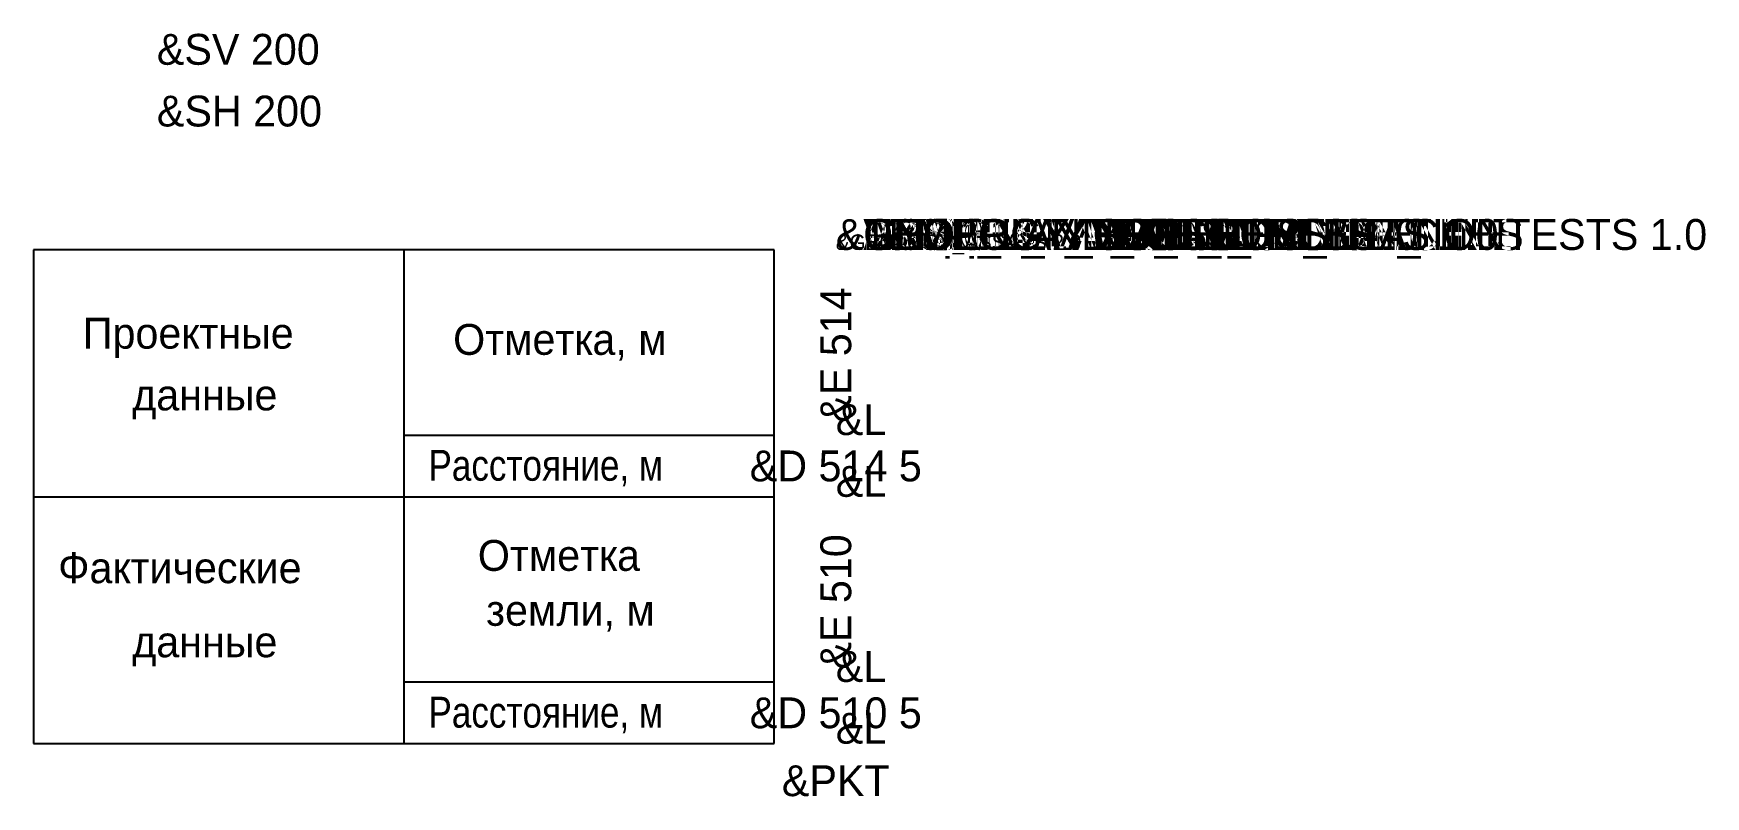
# Model space of a CAD drawing. Extents: x 0 to 135, y -4 to 58.
import ezdxf
from ezdxf.enums import TextEntityAlignment as Align

# ---------------------------------------------------------------- set-up
doc = ezdxf.new("R2010")
doc.units = 0
doc.linetypes.add('осевая2', pattern=[1.125, 0.75, -0.125, 0.125, -0.125])
doc.linetypes.add('штриховая', pattern=[0.75, 0.5, -0.25])
for name, color, linetype in [('Векторная подложка', 7, 'Continuous'), ('Временный отвод земель', 2, 'Continuous'), ('Геология_вода', 7, 'Continuous'), ('Геология_выработки', 7, 'Continuous'), ('Геология_испытания_крыльчаткой', 7, 'Continuous'), ('Геология_контуры', 7, 'Continuous'), ('Геология_мерзлота', 7, 'Continuous'), ('Геология_опробование', 7, 'Continuous'), ('Геология_подписи', 7, 'Continuous'), ('Геология_список_ИГЭ', 7, 'Continuous'), ('Геология_точки_статического_зондирования', 7, 'Continuous'), ('Геология_штриховки', 8, 'Continuous'), ('Интерполированный поперечник', 2, 'Continuous'), ('Код_510', 7, 'Continuous'), ('Код_514', 1, 'Continuous'), ('Коммуникации', 7, 'Continuous'), ('Красный поперечник', 1, 'Continuous'), ('Линейка абсолютных высот', 7, 'Continuous'), ('Междупутья', 7, 'Continuous'), ('Объемы', 7, 'Continuous'), ('Ось', 1, 'осевая2'), ('Откосы', 7, 'Continuous'), ('Подписи поперечников', 7, 'Continuous'), ('Проектный отвод земель', 1, 'Continuous'), ('Существующий отвод земель', 3, 'Continuous'), ('Таблица', 7, 'Continuous'), ('УВВ', 7, 'Continuous'), ('Черный поперечник', 3, 'Continuous')]:
    doc.layers.add(name, color=color, linetype=linetype)

msp = doc.modelspace()

# ---------------------------------------------------------------- linework, layer by layer
at = {"layer": 'Таблица', "flags": 128}
for points in [[(60, 40), (0, 40)], [(0, 40), (0, 0)], [(30, 40), (30, 0)], [(60, 0), (60, 40)], [(30, 25), (60, 25)], [(0, 20), (60, 20)], [(30, 5), (60, 5)], [(0, 0), (60, 0)]]:
    msp.add_lwpolyline(points, dxfattribs=at)

# ---------------------------------------------------------------- texts
at = {"layer": 'Векторная подложка'}
msp.add_text('&UNDERLAY', height=2.5, dxfattribs=at).set_placement((65, 40))
at = {"layer": 'Временный отвод земель'}
msp.add_text('&TEMP_LAND_ALLOTMENT', height=2.5, dxfattribs=at).set_placement((65, 40))
at = {"layer": 'Геология_вода'}
msp.add_text('&GEOLOGY_WATER', height=2.5, dxfattribs=at).set_placement((65, 40))
at = {"layer": 'Геология_выработки'}
msp.add_text('&GEOLOGY_BOREHOLES 1.0', height=2.5, dxfattribs=at).set_placement((65, 40))
at = {"layer": 'Геология_испытания_крыльчаткой'}
msp.add_text('&GEOLOGY_IMPELLERTESTS 1.0', height=2.5, dxfattribs=at).set_placement((65, 40))
at = {"layer": 'Геология_контуры'}
msp.add_text('&GEOLOGY_CONTOURS', height=2.5, dxfattribs=at).set_placement((65, 40))
at = {"layer": 'Геология_мерзлота'}
msp.add_text('&GEOLOGY_FROST', height=2.5, dxfattribs=at).set_placement((65, 40))
at = {"layer": 'Геология_опробование'}
msp.add_text('&GEOLOGY_ASSAYS 2.0', height=1.25, dxfattribs=at).set_placement((65, 40))
at = {"layer": 'Геология_подписи'}
msp.add_text('&GEOLOGY_NOTES', height=2.5, dxfattribs=at).set_placement((65, 40))
at = {"layer": 'Геология_список_ИГЭ'}
msp.add_text('&GEOLOGY_LEGEND', height=2.5, dxfattribs=at).set_placement((65, 40))
at = {"layer": 'Геология_точки_статического_зондирования'}
msp.add_text('&GEOLOGY_CONEPENETRATIONTESTS 1.0', height=2.5, dxfattribs=at).set_placement((65, 40))
at = {"layer": 'Геология_штриховки'}
msp.add_text('&GEOLOGY_GROUNDS_HATCHES', height=2.5, dxfattribs=at).set_placement((65, 40))
at = {"layer": 'Интерполированный поперечник'}
msp.add_text('&AG', height=2.5, dxfattribs=at).set_placement((65, 40))
at = {"layer": 'Код_510'}
msp.add_text('&E 510', height=2.5, rotation=90, dxfattribs=at).set_placement((65, 6), align=Align.MIDDLE_LEFT)
msp.add_text('&D 510 5', height=2.5, dxfattribs=at).set_placement((65, 2.5), align=Align.MIDDLE_CENTER)
at = {"layer": 'Код_514'}
msp.add_text('&E 514', height=2.5, rotation=90, dxfattribs=at).set_placement((65, 26), align=Align.MIDDLE_LEFT)
msp.add_text('&D 514 5', height=2.5, dxfattribs=at).set_placement((65, 22.5), align=Align.MIDDLE_CENTER)
at = {"layer": 'Коммуникации'}
msp.add_text('&COM', height=2.5, dxfattribs=at).set_placement((65, 40))
at = {"layer": 'Красный поперечник'}
for s in ['&PG', '&ORD 514']:
    msp.add_text(s, height=2.5, dxfattribs=at).set_placement((65, 40))
at = {"layer": 'Линейка абсолютных высот'}
msp.add_text('&ABS_ELEVATIONS_RANGE_LINE', height=2.5, dxfattribs=at).set_placement((65, 40))
at = {"layer": 'Междупутья'}
msp.add_text('&CRS_ITS', height=2.5, dxfattribs=at).set_placement((65, 40))
at = {"layer": 'Объемы'}
msp.add_text('&V', height=2.5, dxfattribs=at).set_placement((65, 40))
at = {"layer": 'Ось', "ltscale": 15}
msp.add_text('&A', height=2.5, dxfattribs=at).set_placement((65, 40))
at = {"layer": 'Откосы'}
msp.add_text('&I 514', height=2.5, dxfattribs=at).set_placement((65, 40))
at = {"layer": 'Подписи поперечников'}
msp.add_text('&PKT', height=2.5, dxfattribs=at).set_placement((65, -5), align=Align.BOTTOM_CENTER)
at = {"layer": 'Проектный отвод земель'}
msp.add_text('&DESIGN_LAND_ALLOTMENT', height=2.5, dxfattribs=at).set_placement((65, 40))
at = {"layer": 'Существующий отвод земель'}
msp.add_text('&EXISTENT_LAND_ALLOTMENT', height=2.5, dxfattribs=at).set_placement((65, 40))
at = {"layer": 'Таблица'}
for s, p in [('&SV 200', (10, 55)), ('&SH 200', (10, 50)), ('&L', (65, 40)), ('Проектные', (4, 32)), ('Отметка, м', (34, 31.5)), ('данные', (8, 27)), ('&L', (65, 25)), ('&L', (65, 20)), ('Отметка', (36, 14)), ('Фактические', (2, 13)), ('земли, м', (36.67, 9.55)), ('данные', (8, 7)), ('&L', (65, 5)), ('&L', (65, 0))]:
    msp.add_text(s, height=2.5, dxfattribs=at).set_placement(p)
at = {"layer": 'Таблица', "width": 0.85}
for p in [(32, 21.3), (32, 1.3)]:
    msp.add_text('Расстояние, м', height=2.5, dxfattribs=at).set_placement(p)
at = {"layer": 'УВВ'}
msp.add_text('&UVV 0', height=2.5, dxfattribs=at).set_placement((65, 40))
at = {"layer": 'УВВ', "linetype": 'штриховая'}
msp.add_text('&UVV 1', height=2.5, dxfattribs=at).set_placement((65, 40))
at = {"layer": 'Черный поперечник'}
msp.add_text('&EG', height=2.5, dxfattribs=at).set_placement((65, 40))

doc.saveas('drawing.dxf')
